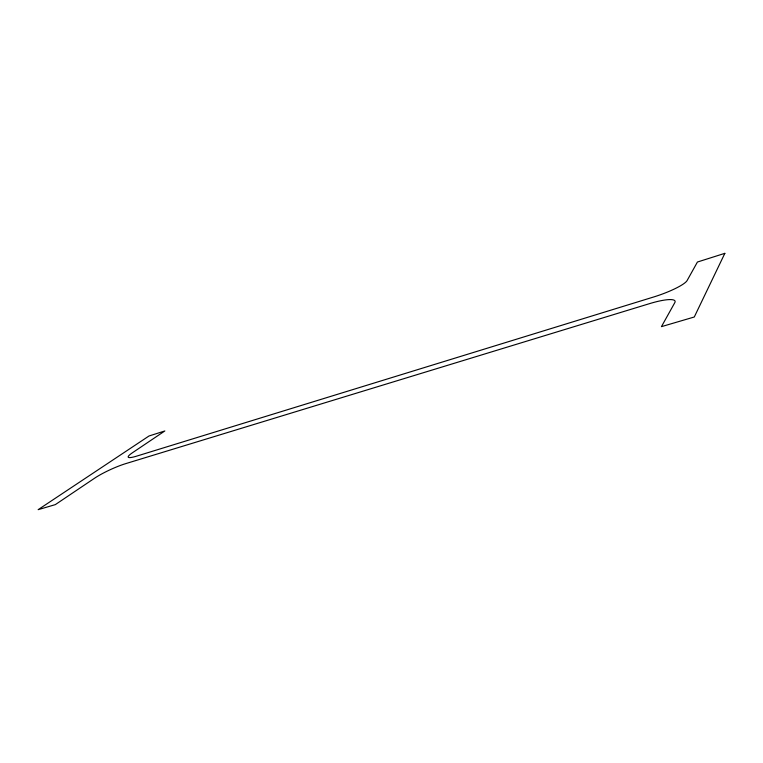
<?xml version="1.0" encoding="UTF-8"?>
<svg xmlns="http://www.w3.org/2000/svg" width="763" height="763" viewBox="0 0 763 763"><rect width="100%" height="100%" fill="white"/><g stroke="black" fill="none" stroke-linecap="round" stroke-linejoin="round"><path stroke-width="1.14" d="M724.85 253.335L694.282 316.998L661.435 326.65L674.788 302.673A32.256 6.352 -19.6 0 0 649.58 303.626L125.485 463.704A24.387 3.72 -24.7 0 0 94.726 478.124L55.308 504.629L38.15 509.665L149.014 435.988L164.846 430.961L132.428 452.764A23.004 3.395 -24.3 0 0 136.539 456.169L653.777 296.95A30.339 5.541 -19.7 0 0 687.129 280.517L697.42 262.033L724.85 253.335"/></g></svg>
